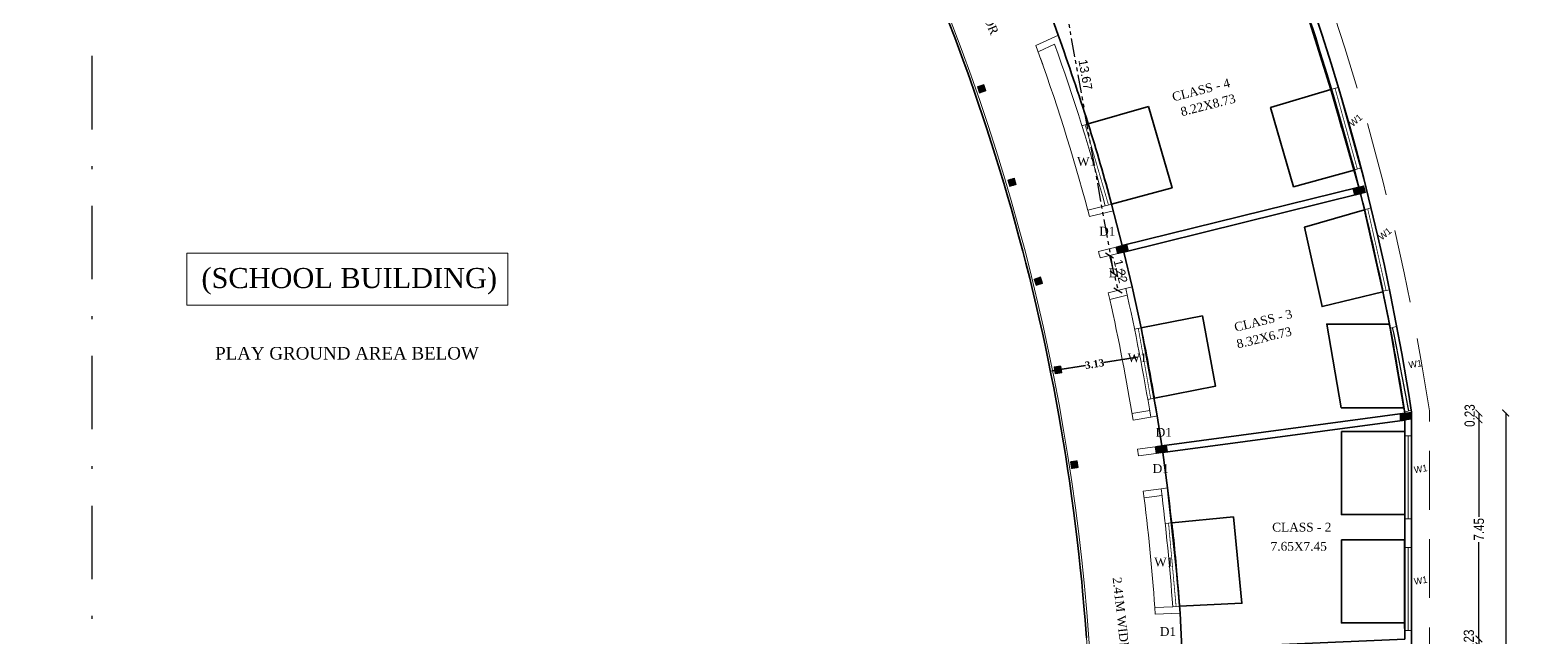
# Model space of a CAD drawing. Header units: metres. Extents: x 43 to 977, y 102 to 459.
# Drawn here: x 784.1 to 834.5, y 170.6 to 191.2 of the extents above; entities that cross this region are included whole.
import ezdxf

# ---------------------------------------------------------------- set-up
doc = ezdxf.new("R2010")
doc.units = ezdxf.units.M
doc.header["$MEASUREMENT"] = 0
doc.header["$PDMODE"] = 3
for name, pattern in [('DASHDOT', [1, 0.5, -0.25, 0, -0.25]), ('HIDDEN', [0.375, 0.25, -0.125]), ('PHANTOM2', [1.25, 0.625, -0.125, 0.125, -0.125, 0.125, -0.125])]:
    doc.linetypes.add(name, pattern=pattern)
doc.layers.get('0').update_dxf_attribs({"lineweight": 0})
doc.layers.get('Defpoints').update_dxf_attribs({"lineweight": 0})
for name, color, linetype, lineweight in [('BLK_1_FLR_3_ EXIT_WIDTH_ DOOR', 7, 'Continuous', 35), ('BLK_1_FLR_3_BLT_UP_AREA', 4, 'Continuous', 35), ('BLK_1_FLR_3_BLT_UP_AREA_DEDUCT', 4, 'Continuous', 35), ('BLK_1_FLR_3_CARPET_AREA', 10, 'Continuous', 35), ('BLK_1_FLR_3_REGULAR_ROOM_1', 117, 'Continuous', 35), ('BLK_1_FLR_3_REGULAR_ROOM_2', 117, 'Continuous', 35), ('BLK_1_FLR_3_REGULAR_ROOM_3', 117, 'Continuous', 35), ('BLK_1_FLR_3_ROOM_1_LIGHT_VENTILATION_1', 3, 'Continuous', 35), ('BLK_1_FLR_3_ROOM_1_LIGHT_VENTILATION_2', 3, 'Continuous', 35), ('BLK_1_FLR_3_ROOM_1_LIGHT_VENTILATION_3', 3, 'Continuous', 35), ('BLK_1_FLR_3_ROOM_2_LIGHT_VENTILATION_1', 3, 'Continuous', 35), ('BLK_1_FLR_3_ROOM_2_LIGHT_VENTILATION_2', 3, 'Continuous', 35), ('BLK_1_FLR_3_ROOM_2_LIGHT_VENTILATION_3', 3, 'Continuous', 35), ('BLK_1_FLR_3_ROOM_3_LIGHT_VENTILATION_2', 3, 'Continuous', 35), ('BLK_1_FLR_3_ROOM_3_LIGHT_VENTILATION_3', 3, 'Continuous', 35), ('Column', 1, 'Continuous', 0), ('DIST_EXIT', 7, 'Continuous', 35), ('fence', 15, 'Continuous', 0), ('FURN', 30, 'Continuous', 0), ('hatch', 7, 'Continuous', 0), ('Layer3', 5, 'Continuous', 0), ('PATH_WAY', 140, 'Continuous', 35), ('TEXT', 130, 'Continuous', 0), ('TKT', 3, 'Continuous', 0), ('WALL', 7, 'Continuous', 0), ('WIN', 13, 'Continuous', 0)]:
    doc.layers.add(name, color=color, linetype=linetype, lineweight=lineweight)
doc.styles.add('ARIAL', font='arial.ttf')
doc.styles.add('ARIAL NARROW', font='')
doc.styles.add('style2', font='romantic.ttf')
doc.styles.add('visa', font='swissc.ttf')
doc.styles.add('working', font='timesbd.ttf', dxfattribs={"height": 0.25})
doc.styles.get('ARIAL NARROW').set_extended_font_data('Lydian BT')
doc.dimstyles.new('new model', dxfattribs={"dimtxt": 0.25, "dimasz": 0.23, "dimexe": 0.1, "dimexo": 0.1, "dimgap": 0, "dimtad": 0, "dimtoh": 1, "dimzin": 1, "dimdsep": 46, "dimtxsty": 'working', "dimcen": 0.09, "dimse1": 1, "dimse2": 1, "dimclrd": 8, "dimclre": 8, "dimclrt": 3, "dimadec": 1, "dimazin": 0, "dimtfac": 1, "dimtofl": 0, "dimtmove": 0, "dimatfit": 3, "dimfxl": 0, "dimtolj": 1, "dimtzin": 0, "dimlwd": -1, "dimlwe": -1, "dimarcsym": 0})
doc.dimstyles.new('o3', dxfattribs={"dimscale": 0.23, "dimtxt": 0.9, "dimasz": 1, "dimexe": 5, "dimexo": 9, "dimgap": 0.23, "dimtad": 0, "dimzin": 3, "dimdsep": 46, "dimtxsty": 'visa', "dimblk": 'ARCHTICK', "dimcen": 0.09, "dimse1": 1, "dimse2": 1, "dimclrd": 7, "dimclre": 256, "dimclrt": 7, "dimadec": 0, "dimazin": 0, "dimtfac": 0.23, "dimtofl": 0, "dimtmove": 2, "dimatfit": 1, "dimldrblk": 'ARCHTICK', "dimfxl": 0, "dimtolj": 1, "dimtzin": 0, "dimarcsym": 0})
doc.dimstyles.new('OPEN SPACE', dxfattribs={"dimtxt": 0.3, "dimasz": 0.23, "dimexe": 0.1875, "dimexo": 0.0625, "dimgap": 0.09, "dimtad": 3, "dimzin": 0, "dimdsep": 46, "dimtxsty": 'ARIAL', "dimblk": 'OBLIQUE', "dimcen": 0.09, "dimse1": 1, "dimse2": 1, "dimclrd": 6, "dimclre": 6, "dimclrt": 7, "dimadec": 0, "dimazin": 0, "dimtfac": 0.5, "dimtix": 1, "dimtmove": 0, "dimatfit": 3, "dimfxl": 0, "dimtolj": 1, "dimtzin": 0, "dimarcsym": 0})

# ---------------------------------------------------------------- blocks, each defined once
blk = doc.blocks.new('_ArchTick')
at = {"color": 0, "const_width": 0.15}
blk.add_lwpolyline([(-0.5, -0.5), (0.5, 0.5)], dxfattribs=at)
blk = doc.blocks.new('*D106')
at = {"layer": 'Defpoints', "color": 0, "lineweight": 30}
for p in [(830.853, 178.184), (830.849, 177.957), (833.376, 177.957)]:
    blk.add_point(p, dxfattribs=at)
at = {"layer": 'WALL', "color": 7, "lineweight": -2}
blk.add_line((833.376, 178.184), (833.376, 177.957), dxfattribs=at)
at = {"layer": 'WALL', "color": 7, "lineweight": -2, "xscale": 0.23, "yscale": 0.23, "zscale": 0.23}
for p, rotation in [((833.376, 178.184), 90), ((833.376, 177.957), 270)]:
    blk.add_blockref('_ArchTick', p, dxfattribs=dict(at, rotation=rotation))
at = {"layer": 'WALL', "color": 7, "insert": (833.062, 178.1), "char_height": 0.345, "attachment_point": 5, "rotation": 90, "style": 'visa'}
blk.add_mtext('\\A1;0.23', dxfattribs=at)
blk = doc.blocks.new('*D107')
at = {"layer": 'Defpoints', "color": 0, "lineweight": 30}
for p in [(830.849, 177.957), (830.85, 170.505), (833.376, 170.505)]:
    blk.add_point(p, dxfattribs=at)
at = {"layer": 'WALL', "color": 7, "lineweight": -2}
for p, q in [((833.376, 177.957), (833.376, 174.661)), ((833.376, 170.505), (833.376, 173.8))]:
    blk.add_line(p, q, dxfattribs=at)
at = {"layer": 'WALL', "color": 7, "lineweight": -2, "xscale": 0.23, "yscale": 0.23, "zscale": 0.23}
for p, rotation in [((833.376, 177.957), 90), ((833.376, 170.505), 270)]:
    blk.add_blockref('_ArchTick', p, dxfattribs=dict(at, rotation=rotation))
at = {"layer": 'WALL', "color": 7, "insert": (833.376, 174.231), "char_height": 0.345, "attachment_point": 5, "rotation": 90, "style": 'visa'}
blk.add_mtext('\\A1;7.45', dxfattribs=at)
blk = doc.blocks.new('*D108')
at = {"layer": 'Defpoints', "color": 0, "lineweight": 30}
for p in [(830.85, 170.505), (830.85, 170.276), (833.376, 170.276)]:
    blk.add_point(p, dxfattribs=at)
at = {"layer": 'WALL', "color": 7, "lineweight": -2}
blk.add_line((833.376, 170.505), (833.376, 170.276), dxfattribs=at)
at = {"layer": 'WALL', "color": 7, "lineweight": -2, "xscale": 0.23, "yscale": 0.23, "zscale": 0.23}
for p, rotation in [((833.376, 170.505), 90), ((833.376, 170.276), 270)]:
    blk.add_blockref('_ArchTick', p, dxfattribs=dict(at, rotation=rotation))
at = {"layer": 'WALL', "color": 7, "insert": (833.032, 170.438), "char_height": 0.345, "attachment_point": 5, "rotation": 90, "style": 'visa'}
blk.add_mtext('\\A1;0.23', dxfattribs=at)
blk = doc.blocks.new('*D134')
at = {"layer": 'Defpoints', "color": 0, "lineweight": 30}
for p in [(830.852, 178.189), (830.676, 139.87), (834.285, 139.87)]:
    blk.add_point(p, dxfattribs=at)
at = {"layer": 'WALL', "color": 7, "lineweight": -2}
for p, q in [((834.285, 178.189), (834.285, 159.576)), ((834.285, 139.87), (834.285, 158.483))]:
    blk.add_line(p, q, dxfattribs=at)
at = {"layer": 'WALL', "color": 7, "lineweight": -2, "xscale": 0.23, "yscale": 0.23, "zscale": 0.23}
for p, rotation in [((834.285, 178.189), 90), ((834.285, 139.87), 270)]:
    blk.add_blockref('_ArchTick', p, dxfattribs=dict(at, rotation=rotation))
at = {"layer": 'WALL', "color": 7, "insert": (834.285, 159.03), "char_height": 0.345, "attachment_point": 5, "rotation": 90, "style": 'visa'}
blk.add_mtext('\\A1;38.32', dxfattribs=at)
blk = doc.blocks.new('*D854')
at = {"layer": 'Defpoints', "color": 0, "lineweight": 30}
for p in [(821.848, 180.101), (821.863, 180.004), (818.773, 179.508)]:
    blk.add_point(p, dxfattribs=at)
at = {"layer": 'PATH_WAY', "color": 4}
for p, q in [((821.621, 180.065), (820.609, 179.902)), ((818.985, 179.641), (819.997, 179.804))]:
    blk.add_line(p, q, dxfattribs=at)
at = {"layer": 'PATH_WAY', "color": 4, "lineweight": 30}
for points in [[(821.615, 180.103), (821.627, 180.027), (821.848, 180.101)], [(818.979, 179.679), (818.991, 179.604), (818.758, 179.605)]]:
    blk.add_solid(points, dxfattribs=at)
at = {"layer": 'PATH_WAY', "color": 4, "lineweight": 35, "insert": (820.303, 179.853), "char_height": 0.25, "attachment_point": 5, "rotation": 9.1252, "style": 'working'}
blk.add_mtext('\\A1;3.13', dxfattribs=at)
blk = doc.blocks.new('_Oblique')
at = {"color": 0, "linetype": 'ByBlock', "lineweight": -2}
blk.add_line((-0.5, -0.5), (0.5, 0.5), dxfattribs=at)
blk = doc.blocks.new('*D864')
at = {"layer": 'BLK_1_FLR_3_ EXIT_WIDTH_ DOOR', "color": 2, "linetype": 'PHANTOM2', "lineweight": -2}
blk.add_line((820.81, 183.543), (821.102, 182.359), dxfattribs=at)
at = {"layer": 'Defpoints', "color": 0, "lineweight": 30}
for p in [(821.079, 183.609), (821.102, 182.359), (821.371, 182.426)]:
    blk.add_point(p, dxfattribs=at)
at = {"layer": 'BLK_1_FLR_3_ EXIT_WIDTH_ DOOR', "color": 2, "lineweight": -2, "xscale": 0.23, "yscale": 0.23, "zscale": 0.23}
for p, rotation in [((820.81, 183.543), 103.8461538461035), ((821.102, 182.359), 283.8461538461035)]:
    blk.add_blockref('_Oblique', p, dxfattribs=dict(at, rotation=rotation))
at = {"layer": 'BLK_1_FLR_3_ EXIT_WIDTH_ DOOR', "color": 2, "lineweight": 35, "insert": (821.19, 183.009), "char_height": 0.3, "attachment_point": 5, "rotation": 283.8462, "style": 'ARIAL'}
blk.add_mtext('\\A1;1.22', dxfattribs=at)
blk = doc.blocks.new('*D865')
at = {"layer": 'Defpoints', "color": 0, "lineweight": 30}
for p in [(818.541, 196.381), (818.541, 196.381), (820.962, 182.925)]:
    blk.add_point(p, dxfattribs=at)
at = {"layer": 'DIST_EXIT', "color": 7, "linetype": 'PHANTOM2', "lineweight": -2}
blk.add_line((820.962, 182.925), (818.541, 196.381), dxfattribs=at)
at = {"layer": 'DIST_EXIT', "color": 7, "lineweight": -2, "xscale": 0.23, "yscale": 0.23, "zscale": 0.23}
for p, rotation in [((818.541, 196.381), 100.2022953291797), ((820.962, 182.925), 280.2022953291795)]:
    blk.add_blockref('_Oblique', p, dxfattribs=dict(at, rotation=rotation))
at = {"layer": 'DIST_EXIT', "color": 7, "lineweight": 35, "insert": (819.991, 189.696), "char_height": 0.3, "attachment_point": 5, "rotation": 280.2023, "style": 'ARIAL'}
blk.add_mtext('\\A1;13.67', dxfattribs=at)

msp = doc.modelspace()

# ---------------------------------------------------------------- hatches: boundary and pattern name
at = {"layer": 'hatch'}
h = msp.add_hatch(dxfattribs=at)
h.set_pattern_fill('ANSI31', color=256, scale=0.025396, angle=70.615645, style=0)
h.set_pattern_definition([(64.384355043, (4192.9651816, -4388.8367797), (0.002862512998, -0.001372447609), [])])
h.paths.add_polyline_path([(816.5328, 189.36218), (816.60866, 189.14657), (816.39305, 189.07071), (816.31719, 189.28632)])
h = msp.add_hatch(dxfattribs=at)
h.set_pattern_fill('ANSI31', color=256, scale=0.025396, angle=73.428792, style=0)
h.set_pattern_definition([(61.571207636, (3965.243578, -4552.2178416), (0.002791705087, -0.001511282836), [])])
h.paths.add_polyline_path([(817.57337, 186.17573), (817.63856, 185.95665), (817.41949, 185.89146), (817.3543, 186.11054)])
h = msp.add_hatch(dxfattribs=at)
h.set_pattern_fill('ANSI31', color=256, scale=0.025396, angle=76.153846, style=0)
h.set_pattern_definition([(58.846153846, (3748.1459564, -4696.8124668), (0.002716696904, -0.0016423005312), [])])
h.paths.add_polyline_path([(829.09181, 185.81855), (829.14651, 185.59663), (829.51639, 185.68779), (829.46169, 185.90972)])
h = msp.add_hatch(dxfattribs=at)
h.set_pattern_fill('ANSI31', color=256, scale=0.025396, angle=76.153846, style=0)
h.set_pattern_definition([(58.846153846, (3740.0827102, -4698.8002136), (0.002716696904, -0.0016423005312), [])])
h.paths.add_polyline_path([(821.02857, 183.8308), (821.08327, 183.60888), (821.45314, 183.70005), (821.39844, 183.92197)])
h = msp.add_hatch(dxfattribs=at)
h.set_pattern_fill('ANSI31', color=256, scale=0.025396, angle=71.213539, style=0)
h.set_pattern_definition([(63.78646071, (4146.938801, -4430.3685514), (0.002848035605, -0.0014022433083), [])])
h.paths.add_polyline_path([(818.46392, 182.81433), (818.53753, 182.59794), (818.32114, 182.52433), (818.24753, 182.74072)])
h = msp.add_hatch(dxfattribs=at)
h.set_pattern_fill('ANSI31', color=256, scale=0.025396, angle=81.692308, style=0)
h.set_pattern_definition([(53.30769231, (3253.114083, -4961.8144358), (0.0025455095069, -0.0018968327426), [])])
h.paths.add_polyline_path([(819.15518, 179.78506), (819.18821, 179.5589), (818.96204, 179.52587), (818.92902, 179.75204)])
h = msp.add_hatch(dxfattribs=at)
h.set_pattern_fill('ANSI31', color=256, scale=0.025396, angle=76.153846, style=0)
h.set_pattern_definition([(121.153846154, (-15447.353917, 7232.9600192), (-0.002716696904, -0.0016423005312), [])])
h.paths.add_polyline_path([(830.69794, 178.15831), (830.69794, 177.92732), (831.07888, 177.98295), (831.07888, 178.21394)])
h = msp.add_hatch(dxfattribs=at)
h.set_pattern_fill('ANSI31', color=256, scale=0.025396, angle=81.692308, style=0)
h.set_pattern_definition([(53.30769231, (3256.5539815, -4964.5242496), (0.0025455095069, -0.0018968327426), [])])
h.paths.add_polyline_path([(822.36891, 177.04222), (822.40194, 176.81606), (822.77888, 176.8711), (822.74586, 177.09727)])
h = msp.add_hatch(dxfattribs=at)
h.set_pattern_fill('ANSI31', color=256, scale=0.025396, angle=81.692308, style=0)
h.set_pattern_definition([(53.30769231, (3253.6703797, -4965.037767), (0.0025455095069, -0.0018968327426), [])])
h.paths.add_polyline_path([(819.71148, 176.56173), (819.7445, 176.33556), (819.51834, 176.30254), (819.48531, 176.52871)])

# ---------------------------------------------------------------- linework, layer by layer
at = {"layer": 'BLK_1_FLR_3_BLT_UP_AREA', "color": 26, "lineweight": 35}
msp.add_lwpolyline([(827.72315, 192.00623), (828.04232, 191.04238), (828.34945, 190.07463), (828.64451, 189.10312), (828.92743, 188.12802), (829.19819, 187.14946), (829.45673, 186.16761), (829.70302, 185.18261), (829.93701, 184.19462), (830.15868, 183.2038), (830.36799, 182.21028), (830.74939, 180.21582), (830.92143, 179.21518), (830.98658, 178.81537), (831.08098, 178.21247), (831.08261, 139.86355), (760.21154, 139.86355)], dxfattribs=at)
at = {"layer": 'BLK_1_FLR_3_BLT_UP_AREA_DEDUCT', "color": 26, "lineweight": 35}
msp.add_lwpolyline([(820.02505, 170.54355), (819.97986, 171.14654), (819.95152, 171.49389), (819.89586, 172.12328), (819.86543, 172.44318), (819.8156, 172.93748), (819.76682, 173.39124), (819.71173, 173.87398), (819.65568, 174.33792), (819.58742, 174.87165), (819.53204, 175.28305), (819.44774, 175.87767), (819.39593, 176.22647), (819.3106, 176.77703), (819.24736, 177.168), (819.16844, 177.63788), (819.08637, 178.10749), (818.99599, 178.60466), (818.91297, 179.04476), (818.81962, 179.52264), (818.72721, 179.97967), (818.61941, 180.49449), (818.52911, 180.91204), (818.42115, 181.39617), (818.3187, 181.8417), (818.17983, 182.426), (818.09603, 182.76851), (817.96567, 183.28747), (817.86113, 183.6923), (817.73133, 184.18198), (817.61405, 184.6129), (817.46203, 185.15639), (817.35482, 185.53015), (817.21448, 186.00832), (817.0835, 186.4439), (816.92402, 186.9613), (816.80013, 187.35399), (816.62966, 187.88196), (816.50475, 188.26025), (816.34754, 188.72667), (816.19743, 189.16253), (815.99161, 189.7601), (815.86802, 190.08873), (815.68776, 190.57929), (815.54715, 190.95451), (815.33838, 191.50025)], dxfattribs=at)
at = {"layer": 'BLK_1_FLR_3_CARPET_AREA', "color": 15, "lineweight": 35, "ltscale": 20}
msp.add_lwpolyline([(826.03072, 195.87148, -0.01166027), (827.82931, 190.94249, -0.00110544), (829.29267, 185.86953, -0.01342344), (830.25282, 181.60699, -0.010675), (830.85222, 178.18412, 0.00046596), (830.85032, 174.22473, 0.00171766), (830.85032, 170.49988)], format="xyb", dxfattribs=at)
msp.add_lwpolyline([(820.02486, 170.54355), (819.97967, 171.14654), (819.95133, 171.49389), (819.89567, 172.12328), (819.86525, 172.44318), (819.81541, 172.93748), (819.76663, 173.39124), (819.71154, 173.87398), (819.65549, 174.33792), (819.58724, 174.87165), (819.53186, 175.28305), (819.44755, 175.87767), (819.39574, 176.22647), (819.31042, 176.77703), (819.24718, 177.168), (819.16825, 177.63788), (819.08618, 178.10749), (818.9958, 178.60466), (818.91279, 179.04476), (818.81944, 179.52264), (818.72702, 179.97967), (818.61923, 180.49449), (818.52892, 180.91204), (818.42096, 181.39617), (818.31852, 181.8417), (818.17964, 182.426), (818.09584, 182.76851), (817.96549, 183.28747), (817.86095, 183.6923), (817.73114, 184.18198), (817.61386, 184.6129), (817.46185, 185.15639), (817.35464, 185.53015), (817.21429, 186.00832), (817.08331, 186.4439), (816.92383, 186.9613), (816.79994, 187.35399), (816.62947, 187.88196), (816.50457, 188.26025), (816.34736, 188.72667), (816.19724, 189.16253), (815.99143, 189.7601), (815.86783, 190.08873), (815.68757, 190.57929), (815.54696, 190.95451), (815.33819, 191.50025)], dxfattribs=at)
at = {"layer": 'BLK_1_FLR_3_REGULAR_ROOM_1', "color": 3, "lineweight": 35, "ltscale": 20}
msp.add_lwpolyline([(822.62371, 176.84905), (830.85189, 177.94446), (830.85032, 177.55708), (830.85032, 174.22473), (830.85032, 170.50096), (823.27169, 170.16636), (823.21278, 171.38427), (823.0995, 172.70786), (822.78768, 175.64108)], close=True, dxfattribs=at)
at = {"layer": 'BLK_1_FLR_3_REGULAR_ROOM_2', "color": 3, "lineweight": 35, "ltscale": 20}
msp.add_lwpolyline([(821.30088, 183.66354), (829.34856, 185.6479), (829.48705, 185.09498), (830.10978, 182.31572), (830.33017, 181.20952, -0.00787379), (830.58844, 179.79758, -0.0015572), (830.85222, 178.18412), (822.59068, 177.07525), (822.43396, 178.08674), (821.88619, 181.08489), (821.58059, 182.47738)], format="xyb", close=True, dxfattribs=at)
at = {"layer": 'BLK_1_FLR_3_REGULAR_ROOM_3', "color": 3, "lineweight": 35, "ltscale": 20}
msp.add_lwpolyline([(818.65211, 192.1903), (826.11252, 195.65746), (826.48675, 194.70948), (827.33385, 192.42332), (828.33302, 189.18565), (829.14071, 186.45938), (829.29419, 185.86353), (821.24632, 183.88588), (820.8835, 185.28732, 0.00992463), (820.08648, 188.02549, 0.00603484), (819.06981, 191.04034)], format="xyb", close=True, dxfattribs=at)
at = {"layer": 'BLK_1_FLR_3_ROOM_1_LIGHT_VENTILATION_1', "color": 3, "lineweight": 35, "ltscale": 20}
msp.add_lwpolyline([(828.70015, 177.55708), (830.85015, 177.55708), (830.85015, 174.73369), (828.70015, 174.73369)], close=True, dxfattribs=at)
at = {"layer": 'BLK_1_FLR_3_ROOM_1_LIGHT_VENTILATION_2', "color": 3, "lineweight": 35, "ltscale": 20}
msp.add_lwpolyline([(828.70015, 173.87443), (830.85015, 173.87443), (830.85015, 171.05103), (828.70015, 171.05103)], close=True, dxfattribs=at)
at = {"layer": 'BLK_1_FLR_3_ROOM_1_LIGHT_VENTILATION_3', "color": 3, "lineweight": 35, "ltscale": 20}
msp.add_lwpolyline([(825.03055, 174.65809), (822.93127, 174.45453, -0.00826606), (823.15242, 172.08954), (823.19307, 171.61453), (825.31322, 171.71708)], format="xyb", close=True, dxfattribs=at)
at = {"layer": 'BLK_1_FLR_3_ROOM_2_LIGHT_VENTILATION_1', "color": 3, "lineweight": 35, "ltscale": 20}
msp.add_lwpolyline([(829.51081, 184.98894, 0.00033351), (829.48522, 185.09446), (827.43897, 184.50304), (828.04177, 181.806), (830.11157, 182.30674), (830.10978, 182.31572)], format="xyb", close=True, dxfattribs=at)
at = {"layer": 'BLK_1_FLR_3_ROOM_2_LIGHT_VENTILATION_2', "color": 3, "lineweight": 35, "ltscale": 20}
msp.add_lwpolyline([(830.33017, 181.20952), (828.20017, 181.20952), (828.6941, 178.36666), (830.82289, 178.36666)], close=True, dxfattribs=at)
at = {"layer": 'BLK_1_FLR_3_ROOM_2_LIGHT_VENTILATION_3', "color": 3, "lineweight": 35, "ltscale": 20}
msp.add_lwpolyline([(823.97613, 181.49605), (821.88583, 181.08683), (821.8953, 181.03502, -0.00830132), (822.33626, 178.69069), (824.41436, 179.09753)], format="xyb", close=True, dxfattribs=at)
at = {"layer": 'BLK_1_FLR_3_ROOM_3_LIGHT_VENTILATION_2', "color": 3, "lineweight": 35, "ltscale": 20}
msp.add_lwpolyline([(828.56518, 188.40202), (828.33302, 189.18565), (826.29195, 188.57659), (827.07311, 185.88355), (829.12636, 186.45036, 0.00042518)], format="xyb", close=True, dxfattribs=at)
at = {"layer": 'BLK_1_FLR_3_ROOM_3_LIGHT_VENTILATION_3', "color": 3, "lineweight": 35, "ltscale": 20}
msp.add_lwpolyline([(822.13345, 188.61412), (820.08758, 188.02581, -0.0098993), (820.88262, 185.29463), (822.9391, 185.84942)], format="xyb", close=True, dxfattribs=at)
at = {"layer": 'Column'}
for p, q in [((822.70542, 174.42999), (822.93293, 174.45205)), ((822.70566, 174.42999), (822.93317, 174.45205))]:
    msp.add_line(p, q, dxfattribs=at)
for points in [[(816.60866, 189.14657), (816.5328, 189.36218), (816.31719, 189.28632), (816.39305, 189.07071)], [(817.63856, 185.95665), (817.57337, 186.17573), (817.3543, 186.11054), (817.41949, 185.89146)], [(829.51639, 185.68779), (829.46169, 185.90972), (829.09181, 185.81855), (829.14651, 185.59663)], [(821.45314, 183.70005), (821.39844, 183.92197), (821.02857, 183.8308), (821.08327, 183.60888)], [(818.53753, 182.59794), (818.46392, 182.81433), (818.24753, 182.74072), (818.32114, 182.52433)], [(819.18821, 179.5589), (819.15518, 179.78506), (818.92902, 179.75204), (818.96204, 179.52587)], [(831.07888, 177.98295), (831.07888, 178.21394), (830.69794, 178.15831), (830.69794, 177.92732)], [(822.77888, 176.8711), (822.74586, 177.09727), (822.36891, 177.04222), (822.40194, 176.81606)], [(819.7445, 176.33556), (819.71148, 176.56173), (819.48531, 176.52871), (819.51834, 176.30254)]]:
    msp.add_lwpolyline(points, close=True, dxfattribs=at)
at = {"layer": 'fence', "linetype": 'HIDDEN', "ltscale": 8}
msp.add_line((831.68839, 153.89831), (831.68839, 178.26026), dxfattribs=at)
at = {"layer": 'fence', "linetype": 'HIDDEN', "ltscale": 10}
msp.add_arc((750.40088, 165.85964), 82.22794, 8.6737437, 43.9217668, dxfattribs=at)
at = {"layer": 'FURN'}
for start, end in [(9.2091845, 12.5857585), (4.0296261, 7.2409267)]:
    msp.add_arc((751.52138, 166.58151), 71.00589, start, end, dxfattribs=at)
at = {"layer": 'Layer3', "linetype": 'DASHDOT', "lineweight": -3, "ltscale": 5}
msp.add_line((786.20978, 136.83455), (786.20978, 260.9436), dxfattribs=at)
at = {"layer": 'TKT'}
msp.add_lwpolyline([(789.42958, 183.62111), (800.34444, 183.62111), (800.34444, 181.85891), (789.42958, 181.85891)], close=True, dxfattribs=at)
at = {"layer": 'WALL'}
for p, q in [((818.31089, 190.6858), (819.07388, 191.04034)), ((818.40721, 190.47852), (818.94352, 190.72773)), ((818.54006, 190.04109), (818.4642, 190.2567)), ((828.37277, 189.19633), (828.59235, 189.26186)), ((819.79516, 188.94813), (819.79951, 188.94966)), ((819.8715, 187.96013), (820.09055, 188.02549)), ((829.12639, 186.45673), (829.35141, 186.51219)), ((820.43677, 183.68527), (829.23976, 185.85502)), ((820.49147, 183.46335), (829.29446, 185.63309)), ((820.07365, 185.0867), (820.66559, 185.2326)), ((820.07365, 185.0867), (820.13288, 184.86589)), ((820.13288, 184.86589), (820.94674, 185.06649)), ((820.66559, 185.2326), (820.89061, 185.28807)), ((829.48365, 185.09768), (829.70404, 185.16044)), ((820.77089, 182.27678), (821.58476, 182.47738)), ((820.82107, 182.05374), (820.77089, 182.27678)), ((820.82107, 182.05374), (821.41301, 182.19964)), ((821.63498, 182.25436), (821.63946, 182.25546)), ((830.1069, 182.32967), (830.32956, 182.38159)), ((821.66605, 181.04098), (821.89035, 181.08489)), ((830.33478, 181.06314), (830.55532, 181.1315)), ((822.11356, 178.64427), (822.33793, 178.6882)), ((822.2137, 178.0428), (822.43813, 178.08674)), ((822.59508, 177.07525), (831.07888, 178.21394)), ((830.82871, 178.22028), (831.05149, 178.27519)), ((831.07888, 139.87026), (831.07888, 178.21395)), ((822.62811, 176.84908), (831.07888, 177.98295)), ((830.85032, 170.49988), (830.85032, 177.94957)), ((821.7658, 176.95416), (822.36891, 177.04222)), ((831.08349, 177.41069), (830.85492, 177.41069)), ((821.7658, 176.95416), (821.79883, 176.72799)), ((821.79883, 176.72799), (822.40194, 176.81606)), ((822.56564, 175.60805), (822.79185, 175.64108)), ((830.85492, 174.5873), (831.08349, 174.5873)), ((831.08349, 173.61397), (830.85492, 173.61397)), ((822.35173, 171.57126), (822.96068, 171.60071)), ((822.35173, 171.57126), (822.36278, 171.34296)), ((822.96068, 171.60071), (823.19216, 171.61191)), ((822.36743, 171.34318), (823.20467, 171.38368)), ((830.85492, 170.79057), (831.08349, 170.79057))]:
    msp.add_line(p, q, dxfattribs=at)
at = {"layer": 'WALL', "color": 7}
msp.add_lwpolyline([(802.15552, 204.17968), (802.15552, 209.22555), (805.40677, 209.22557, -0.20084578), (819.49086, 155.3303), (819.49086, 155.3303), (819.49086, 155.3303), (816.65703, 155.31904), (771.45755, 155.3319, -0.20299324), (785.38563, 209.22557), (788.43825, 209.22557), (788.43825, 204.19789), (802.15552, 204.17968), (802.15552, 209.22555), (805.40677, 209.22557)], format="xyb", dxfattribs=at)
at = {"layer": 'WALL'}
for centre, radius, start, end in [((750.40088, 165.85964), 81.38987, 8.7061241, 44.1120856), ((750.40088, 165.85964), 81.61843, 8.7061241, 42.6760602), ((842.0603, 165.83217), 71.45549, 142.5300753, 188.5118777), ((748.06958, 165.45414), 72.21141, 351.8798918, 37.3881641), ((751.52152, 166.58151), 71.00589, 15.0958204, 19.844516), ((751.52152, 166.58151), 71.6154, 15.0958204, 19.7042528), ((751.52152, 166.58151), 71.84397, 14.9095252, 19.9039113), ((751.52162, 166.58151), 71.00589, 13.7539372, 13.9383705), ((751.52138, 166.58151), 71.6154, 9.2151287, 12.7827825), ((751.52138, 166.58151), 71.84397, 9.2151287, 12.7827825), ((751.52138, 166.58151), 71.6154, 4.0188973, 7.2409267), ((751.52138, 166.58151), 71.84397, 3.8326021, 7.244321)]:
    msp.add_arc(centre, radius, start, end, dxfattribs=at)
at = {"layer": 'WIN', "color": 7}
for p, q in [((829.12639, 186.45673), (828.37277, 189.19633)), ((828.59235, 189.26186), (829.35141, 186.51219)), ((821.80254, 180.34102), (821.79787, 180.36763)), ((822.0221, 180.41197), (822.02709, 180.38371)), ((830.85492, 177.41069), (830.85492, 174.5873)), ((831.08349, 177.41069), (831.08349, 174.5873)), ((830.85492, 173.61397), (830.85492, 170.79057)), ((831.08349, 173.61397), (831.08349, 170.79057))]:
    msp.add_line(p, q, dxfattribs=at)
at = {"layer": 'WIN', "color": 7, "lineweight": 9}
for p, q in [((822.17712, 178.26842), (821.57547, 178.17087)), ((822.2137, 178.0428), (821.61205, 177.94525)), ((822.56564, 175.60805), (821.96099, 175.53123)), ((822.59445, 175.38131), (821.9898, 175.30449))]:
    msp.add_line(p, q, dxfattribs=at)
at = {"layer": 'WIN', "color": 5, "lineweight": 9}
msp.add_line((831.07888, 178.21266), (831.07888, 177.98295), dxfattribs=at)
at = {"layer": 'WIN', "const_width": 0.0254}
for points in [[(829.2389, 186.48446), (828.48256, 189.2291)], [(820.7781, 185.26033), (819.98102, 187.99281)], [(830.21671, 182.35528), (829.59385, 185.12906)], [(822.21389, 178.66392), (821.79141, 181.06552)], [(830.96921, 177.41069), (830.96921, 174.5873)], [(823.07642, 171.60631), (822.81917, 174.44102)], [(830.96921, 173.61397), (830.96921, 170.79057)]]:
    msp.add_lwpolyline(points, dxfattribs=at)
at = {"layer": 'WIN', "lineweight": 30}
msp.add_arc((703.54448, 155.10597), 129.53077, 10.2970491, 11.5748596, dxfattribs=at)

# ---------------------------------------------------------------- texts
at = {"layer": 'TEXT', "color": 4, "style": 'style2'}
for s, rotation, p in [('2.41M WIDE CORRIDOR', 292.933152, (814.84965, 195.57574)), ('CLASS - 4', 14.368847, (822.9849, 188.78367)), ('8.22X8.73', 14.368847, (823.27175, 188.27959)), ('CLASS - 3', 13.60801, (825.09545, 180.95309)), ('8.32X6.73', 13.60801, (825.17372, 180.38166)), ('2.41M WIDE CORRIDOR', 276.263135, (820.91677, 172.58603))]:
    msp.add_text(s, height=0.3, rotation=rotation, dxfattribs=at).set_placement(p)
at = {"layer": 'TEXT', "style": 'ARIAL NARROW'}
for rotation, p in [(39.903919, (829.07927, 187.90846)), (39.182637, (830.07095, 184.04762)), (9.277907, (831.00132, 179.70503)), (9.277907, (831.18447, 176.13987)), (9.277907, (831.18447, 172.34314))]:
    msp.add_text('W1', height=0.228566, rotation=rotation, dxfattribs=at).set_placement(p)
at = {"layer": 'TEXT', "color": 4, "style": 'style2'}
for s, p in [('W1', (819.70533, 186.59665)), ('D1', (820.45786, 184.21999)), ('D1', (820.78316, 182.80403)), ('W1', (821.42613, 179.92017)), ('D1', (822.38027, 177.38103)), ('D1', (822.27832, 176.14899)), ('CLASS - 2', (826.34351, 174.15546)), ('7.65X7.45', (826.29033, 173.50523)), ('W1', (822.32914, 172.97354)), ('D1', (822.52138, 170.60668))]:
    msp.add_text(s, height=0.3, dxfattribs=at).set_placement(p)
at = {"layer": 'WALL', "style": 'style2'}
for s, height, p in [('(SCHOOL BUILDING)', 0.6826493, (789.92879, 182.43742)), ('PLAY GROUND AREA BELOW', 0.4266558, (790.39472, 180.00723))]:
    msp.add_text(s, height=height, dxfattribs=at).set_placement(p)

# ---------------------------------------------------------------- dimensions: what is measured, and where the dimension line sits
at = {"layer": 'BLK_1_FLR_3_ EXIT_WIDTH_ DOOR', "color": 2, "lineweight": 35}
dim = msp.add_aligned_dim(p1=(821.07879, 183.60917), p2=(821.37051, 182.4256), distance=-0.27678, dimstyle='OPEN SPACE', override={"dimpost": '\\X', "dimclrd": 2, "dimclrt": 2, "dimfxl": 0, "dimarcsym": 2}, dxfattribs=at)
dim.commit()
dim.dimension.update_dxf_attribs({"geometry": '*D864', "text_midpoint": (821.18953, 183.00873)})
at = {"layer": 'DIST_EXIT', "color": 7, "lineweight": 35}
dim = msp.add_aligned_dim(p1=(820.9623, 182.92523), p2=(818.54059, 196.38142), distance=0, dimstyle='OPEN SPACE', override={"dimpost": '\\X', "dimclrd": 7, "dimfxl": 0, "dimarcsym": 2}, dxfattribs=at)
dim.commit()
dim.dimension.update_dxf_attribs({"geometry": '*D865', "text_midpoint": (819.99087, 189.69641)})
at = {"layer": 'PATH_WAY', "color": 4, "lineweight": 35}
dim = msp.add_aligned_dim(p1=(818.77337, 179.50781), p2=(821.86349, 180.00416), distance=0.09839, dimstyle='new model', override={"dimpost": '\\X', "dimclrd": 4, "dimclrt": 4}, dxfattribs=at)
dim.commit()
dim.dimension.update_dxf_attribs({"geometry": '*D854', "text_midpoint": (820.30283, 179.85312)})
at = {"layer": 'WALL'}
for base, p1, p2, picture, middle in [((833.37591, 177.95736), (830.85295, 178.18398), (830.84918, 177.95736), '*D106', (833.06187, 178.09971)), ((833.37591, 170.27588), (830.85032, 170.50452), (830.85032, 170.27588), '*D108', (833.03153, 170.43777))]:
    dim = msp.add_linear_dim(base=base, p1=p1, p2=p2, angle=90, dimstyle='o3', override={"dimtxt": 1.5, "dimpost": '\\X'}, dxfattribs=at)
    dim.commit()
    dim.dimension.update_dxf_attribs({"geometry": picture, "text_midpoint": middle, "dimtype": 160})
for base, p1, p2, picture, middle in [((834.28494, 139.87026), (830.85222, 178.18876), (830.6765, 139.87026), '*D134', (834.28494, 159.02951)), ((833.37591, 170.50452), (830.84918, 177.95736), (830.85032, 170.50452), '*D107', (833.37591, 174.23094))]:
    dim = msp.add_linear_dim(base=base, p1=p1, p2=p2, angle=90, dimstyle='o3', override={"dimtxt": 1.5, "dimpost": '\\X'}, dxfattribs=at)
    dim.commit()
    dim.dimension.update_dxf_attribs({"geometry": picture, "text_midpoint": middle})

doc.saveas('drawing.dxf')
